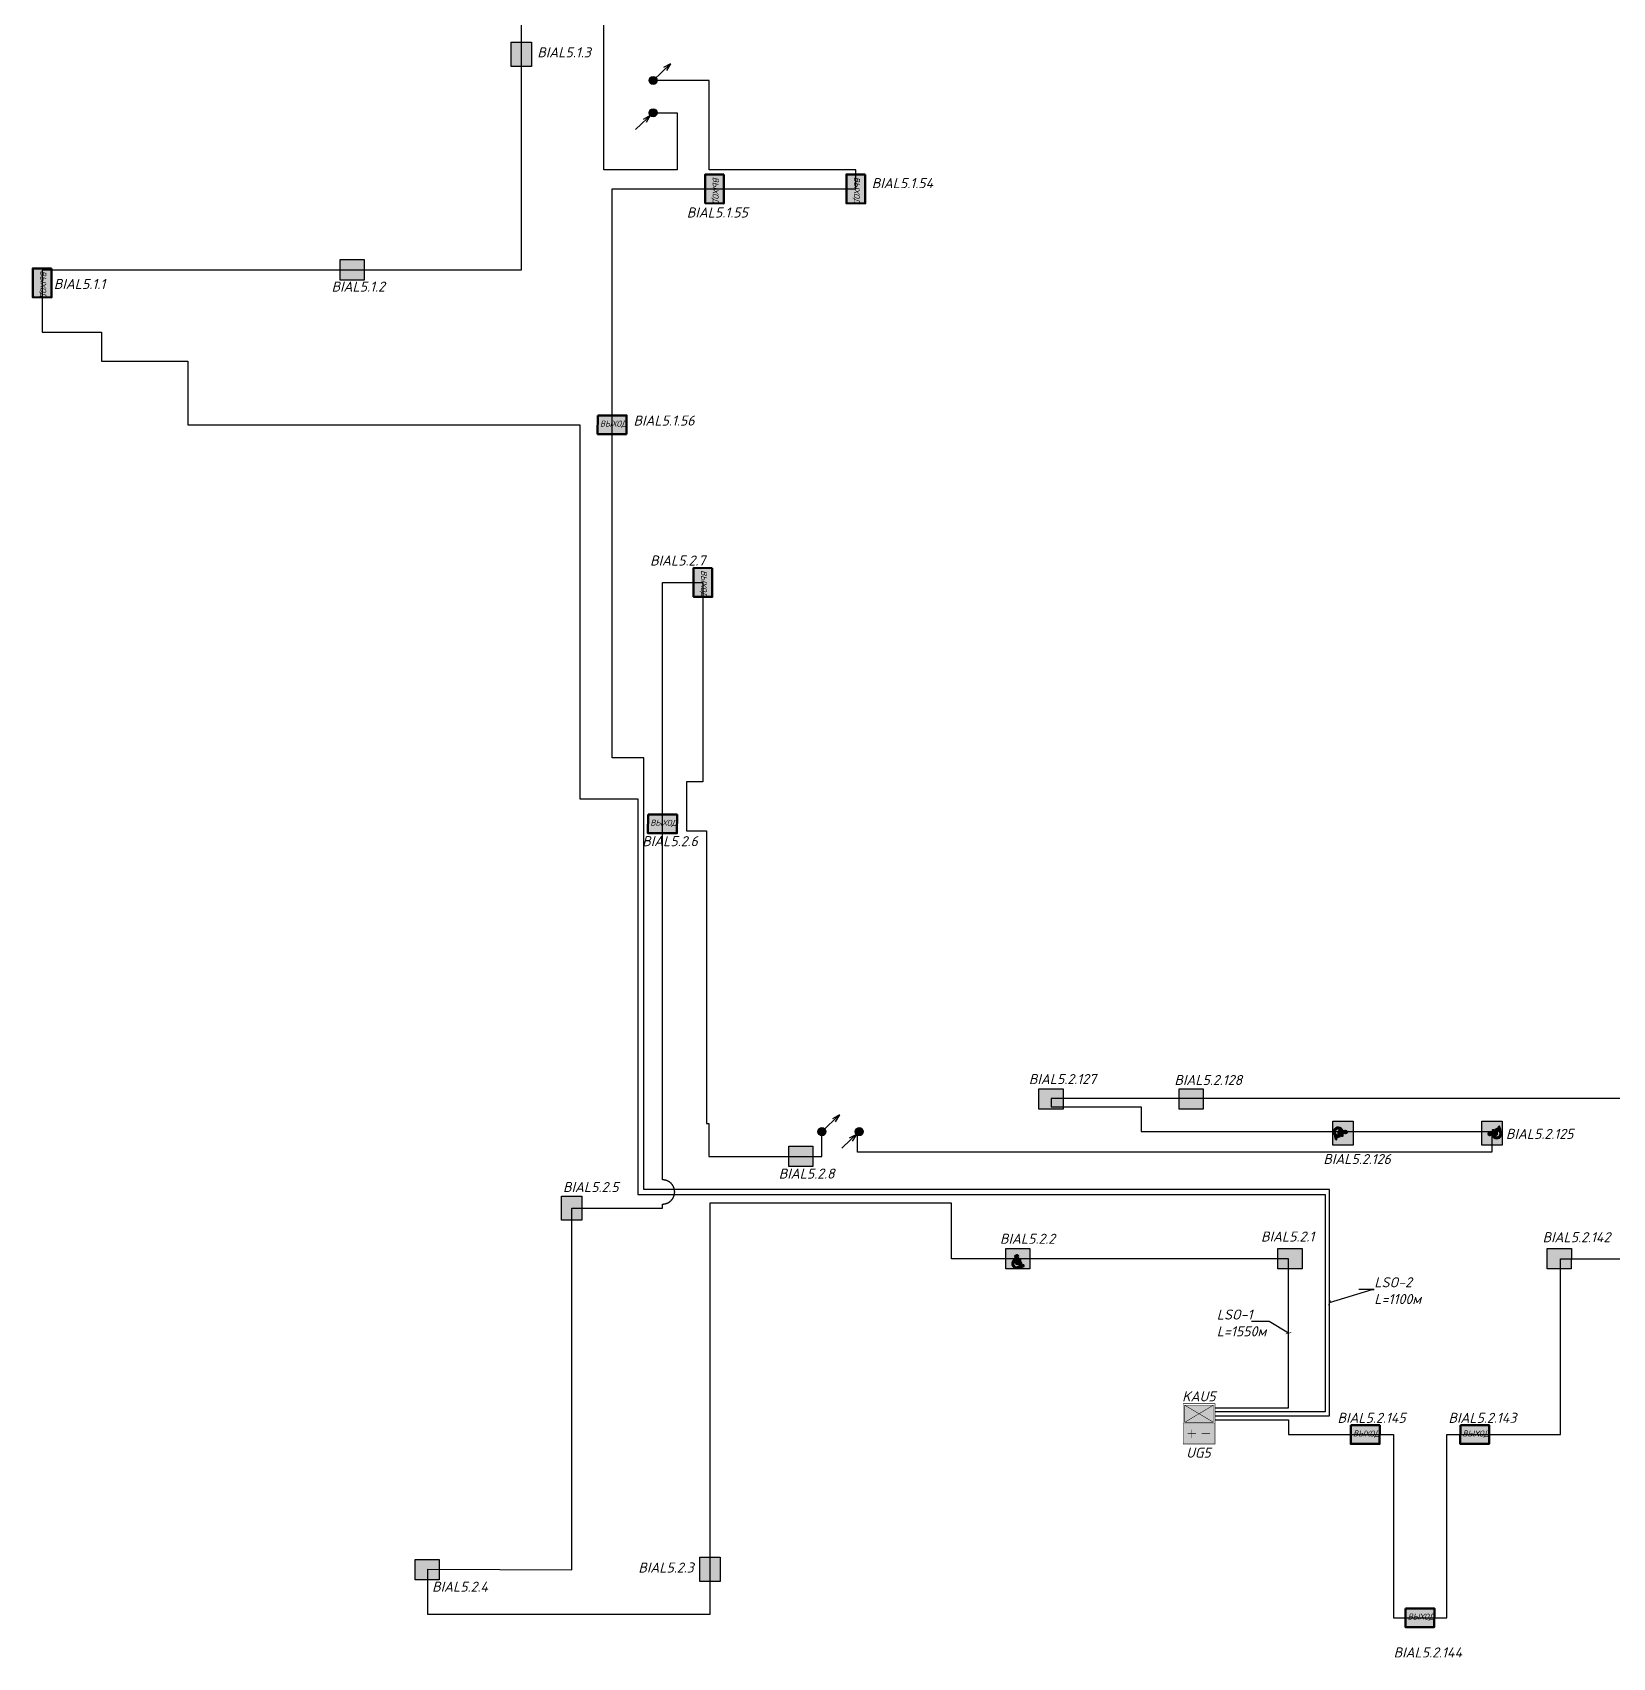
# Model space of a CAD drawing. Extents: x -36024 to 901374, y -269512 to -2349.
# Drawn here: x 339362 to 378612, y -268578 to -228204 of the extents above; entities that cross this region are included whole.
import ezdxf
from ezdxf import colors
from ezdxf.entities.mleader import LeaderData, LeaderLine
from ezdxf.math import Vec2, Vec3

# ---------------------------------------------------------------- set-up
doc = ezdxf.new("R2010")
doc.units = 0
doc.header["$LTSCALE"] = 100
doc.linetypes.add('ACAD_ISO02W100', pattern=[15, 12, -3])
for name, color, linetype, lineweight in [('00-Штамп', 7, 'Continuous', 0), ('1 BSN__тонкая  текст - 015', 250, 'Continuous', 15), ('1 тонкая  текст - 02', 5, 'Continuous', 20), ('BSN__тонкая  текст - 02', 5, 'Continuous', 20), ('cc_ПС', 6, 'пс  -V-V-V-V-V-V-V-', 30), ('АР_Штриховка_Стималит', 5, 'Continuous', 0), ('Радио', 5, 'Continuous', 30), ('СС_Трасса_ПС', 1, 'Continuous', 25)]:
    doc.layers.add(name, color=color, linetype=linetype, lineweight=lineweight)
doc.layers.add('_СОУЭ Оповещение_световое', color=1, linetype='Continuous')
doc.layers.add('ODG - Проводка', color=3, linetype='Continuous')
doc.styles.add('OlympDesign', font='isocpeui.ttf', dxfattribs={"height": 250})
doc.styles.get("Standard").update_dxf_attribs({"font": 'arial.ttf'})
doc.linetypes.add('пс  -V-V-V-V-V-V-V-', pattern='A,20,-0.2,["V",Standard,S=3,R=0,X=1,Y=-1.5],-5', length=25.2)

# ---------------------------------------------------------------- blocks, each defined once
blk = doc.blocks.new('*U215')
at = {"linetype": 'Continuous', "lineweight": 20, "true_color": 0xffffff}
h = blk.add_hatch(color=7, dxfattribs=at)
h.dxf.hatch_style = 1
h.paths.add_polyline_path([(200, -972), (200, 39), (-994, 39), (-994, -972)])
at = {"color": 1, "linetype": 'Continuous', "lineweight": 30}
blk.add_lwpolyline([(-992, 40), (202, 40), (202, -972), (-992, -972)], close=True, dxfattribs=at)
blk.add_lwpolyline([(124, -448, 0, 244, 0), (-364, -448, 0, 0, 0), (-890, -448, 0, 0, 0)], format="xyseb", dxfattribs=at)
at = {"style": 'OlympDesign'}
blk.add_attdef('НУМЕРАЦИЯ', (407, -33), '', height=500, dxfattribs=at)
at = {"color": 6, "lineweight": 20, "style": 'OlympDesign', "flags": 1}
for tag, p in [('ПОМЕЩЕНИЕ', (1645, -43)), ('ИД', (2550, -400))]:
    blk.add_attdef(tag, p, '', height=250, dxfattribs=at)
at = {"color": 2, "linetype": 'Continuous', "lineweight": 30, "style": 'OlympDesign', "width": 0.8, "flags": 1}
blk.add_attdef('ID', (2010, -411), '', height=250, dxfattribs=at)
blk = doc.blocks.new('*U211')
at = {"linetype": 'Continuous', "lineweight": 20, "true_color": 0xffffff}
h = blk.add_hatch(color=7, dxfattribs=at)
h.dxf.hatch_style = 1
h.paths.add_polyline_path([(-15, 709), (-15, -223), (1418, -210), (1418, 722)])
at = {"color": 1, "linetype": 'Continuous', "lineweight": 50}
blk.add_lwpolyline([(-15, 709), (1418, 722), (1418, -210), (-15, -223)], close=True, dxfattribs=at)
at = {"color": 1, "linetype": 'Continuous', "lineweight": 30, "insert": (100, 455), "char_height": 300, "attachment_point": 1, "style": 'OlympDesign'}
blk.add_mtext_dynamic_manual_height_columns('ВЫХОД', width=642.49, gutter_width=25, heights=[0], dxfattribs=at)
at = {"style": 'OlympDesign'}
blk.add_attdef('НУМЕРАЦИЯ', (-606, 821), '', height=500, rotation=90, dxfattribs=at)
at = {"color": 6, "lineweight": 20, "style": 'OlympDesign', "flags": 1}
for tag, p in [('ПОМЕЩЕНИЕ', (1645, -43)), ('ИД', (2550, -400))]:
    blk.add_attdef(tag, p, '', height=250, dxfattribs=at)
blk = doc.blocks.new('*U213')
at = {"linetype": 'Continuous', "lineweight": 20, "true_color": 0xffffff}
h = blk.add_hatch(color=7, dxfattribs=at)
h.dxf.hatch_style = 1
h.paths.add_polyline_path([(200, -972), (200, 39), (-994, 39), (-994, -972)])
at = {"color": 1, "linetype": 'Continuous', "lineweight": 30}
blk.add_lwpolyline([(-992, 40), (202, 40), (202, -972), (-992, -972)], close=True, dxfattribs=at)
blk.add_lwpolyline([(124, -448, 0, 244, 0), (-364, -448, 0, 0, 0), (-890, -448, 0, 0, 0)], format="xyseb", dxfattribs=at)
at = {"style": 'OlympDesign'}
blk.add_attdef('НУМЕРАЦИЯ', (-556, 3091), '', height=500, dxfattribs=at)
at = {"color": 6, "lineweight": 20, "style": 'OlympDesign', "flags": 1}
for tag, p in [('ПОМЕЩЕНИЕ', (1645, -43)), ('ИД', (2550, -400))]:
    blk.add_attdef(tag, p, '', height=250, dxfattribs=at)
at = {"color": 2, "linetype": 'Continuous', "lineweight": 30, "style": 'OlympDesign', "width": 0.8, "flags": 1}
blk.add_attdef('ID', (2010, -411), '', height=250, dxfattribs=at)
blk = doc.blocks.new('*U214')
at = {"linetype": 'Continuous', "lineweight": 20, "true_color": 0xffffff}
h = blk.add_hatch(color=7, dxfattribs=at)
h.dxf.hatch_style = 1
h.paths.add_polyline_path([(200, -972), (200, 39), (-994, 39), (-994, -972)])
at = {"color": 1, "linetype": 'Continuous', "lineweight": 30}
blk.add_lwpolyline([(-992, 40), (202, 40), (202, -972), (-992, -972)], close=True, dxfattribs=at)
blk.add_lwpolyline([(124, -448, 0, 244, 0), (-364, -448, 0, 0, 0), (-890, -448, 0, 0, 0)], format="xyseb", dxfattribs=at)
at = {"color": 6, "lineweight": 20, "style": 'OlympDesign', "flags": 1}
for tag, p in [('ПОМЕЩЕНИЕ', (1645, -43)), ('ИД', (2550, -400))]:
    blk.add_attdef(tag, p, '', height=250, dxfattribs=at)
at = {"color": 2, "linetype": 'Continuous', "lineweight": 30, "style": 'OlympDesign', "width": 0.8, "flags": 1}
blk.add_attdef('ID', (2010, -411), '', height=250, dxfattribs=at)
at = {"style": 'OlympDesign'}
blk.add_attdef('НУМЕРАЦИЯ', (-150, -1563), '', height=500, dxfattribs=at)
blk = doc.blocks.new('*U126')
at = {"linetype": 'Continuous', "lineweight": 20, "true_color": 0xffffff}
h = blk.add_hatch(color=7, dxfattribs=at)
h.dxf.hatch_style = 1
h.paths.add_polyline_path([(196, -973), (201, 39), (-994, 43), (-998, -968)])
at = {"color": 1, "linetype": 'Continuous', "lineweight": 30}
blk.add_lwpolyline([(-994, 43), (201, 39), (196, -973), (-998, -968)], close=True, dxfattribs=at)
blk.add_lwpolyline([(-889, -440, 0, 244, 0), (-401, -442, 0, 0, 0), (125, -444, 0, 0, 0)], format="xyseb", dxfattribs=at)
at = {"style": 'OlympDesign'}
blk.add_attdef('НУМЕРАЦИЯ', (-1228, 227), '', height=500, dxfattribs=at)
at = {"color": 6, "lineweight": 20, "style": 'OlympDesign', "flags": 1}
for tag, p in [('ПОМЕЩЕНИЕ', (1643, -44)), ('ИД', (2549, -401))]:
    blk.add_attdef(tag, p, '', height=250, dxfattribs=at)
at = {"color": 2, "linetype": 'Continuous', "lineweight": 30, "style": 'OlympDesign', "width": 0.8, "flags": 1}
blk.add_attdef('ID', (2008, -419), '', height=250, rotation=359.76857, dxfattribs=at)
blk = doc.blocks.new('*U132')
at = {"linetype": 'Continuous', "lineweight": 20, "true_color": 0xffffff}
h = blk.add_hatch(color=7, dxfattribs=at)
h.dxf.hatch_style = 1
h.paths.add_polyline_path([(196, -973), (201, 39), (-994, 43), (-998, -968)])
at = {"color": 1, "linetype": 'Continuous', "lineweight": 30}
blk.add_lwpolyline([(-994, 43), (201, 39), (196, -973), (-998, -968)], close=True, dxfattribs=at)
blk.add_lwpolyline([(-889, -440, 0, 244, 0), (-401, -442, 0, 0, 0), (125, -444, 0, 0, 0)], format="xyseb", dxfattribs=at)
at = {"style": 'OlympDesign'}
blk.add_attdef('НУМЕРАЦИЯ', (-1228, 356), '', height=500, dxfattribs=at)
at = {"color": 6, "lineweight": 20, "style": 'OlympDesign', "flags": 1}
for tag, p in [('ПОМЕЩЕНИЕ', (1643, -44)), ('ИД', (2549, -401))]:
    blk.add_attdef(tag, p, '', height=250, dxfattribs=at)
at = {"color": 2, "linetype": 'Continuous', "lineweight": 30, "style": 'OlympDesign', "width": 0.8, "flags": 1}
blk.add_attdef('ID', (2008, -419), '', height=250, rotation=359.76857, dxfattribs=at)
blk = doc.blocks.new('*U131')
at = {"linetype": 'Continuous', "lineweight": 20, "true_color": 0xffffff}
h = blk.add_hatch(color=7, dxfattribs=at)
h.dxf.hatch_style = 1
h.paths.add_polyline_path([(200, -972), (200, 39), (-994, 39), (-994, -972)])
at = {"color": 1, "linetype": 'Continuous', "lineweight": 30}
blk.add_lwpolyline([(-992, 40), (202, 40), (202, -972), (-992, -972)], close=True, dxfattribs=at)
blk.add_lwpolyline([(124, -448, 0, 244, 0), (-364, -448, 0, 0, 0), (-890, -448, 0, 0, 0)], format="xyseb", dxfattribs=at)
at = {"style": 'OlympDesign'}
blk.add_attdef('НУМЕРАЦИЯ', (-1834, 387), '', height=500, dxfattribs=at)
at = {"color": 6, "lineweight": 20, "style": 'OlympDesign', "flags": 1}
for tag, p in [('ПОМЕЩЕНИЕ', (1645, -43)), ('ИД', (2550, -400))]:
    blk.add_attdef(tag, p, '', height=250, dxfattribs=at)
at = {"color": 2, "linetype": 'Continuous', "lineweight": 30, "style": 'OlympDesign', "width": 0.8, "flags": 1}
blk.add_attdef('ID', (2010, -411), '', height=250, dxfattribs=at)
blk = doc.blocks.new('*U127')
at = {"linetype": 'Continuous', "lineweight": 20, "true_color": 0xffffff}
h = blk.add_hatch(color=7, dxfattribs=at)
h.dxf.hatch_style = 1
h.paths.add_polyline_path([(200, -972), (200, 39), (-994, 39), (-994, -972)])
at = {"color": 1, "linetype": 'Continuous', "lineweight": 30}
blk.add_lwpolyline([(-992, 40), (202, 40), (202, -972), (-992, -972)], close=True, dxfattribs=at)
blk.add_lwpolyline([(124, -448, 0, 244, 0), (-364, -448, 0, 0, 0), (-890, -448, 0, 0, 0)], format="xyseb", dxfattribs=at)
at = {"style": 'OlympDesign'}
blk.add_attdef('НУМЕРАЦИЯ', (-1495, 272), '', height=500, dxfattribs=at)
at = {"color": 6, "lineweight": 20, "style": 'OlympDesign', "flags": 1}
for tag, p in [('ПОМЕЩЕНИЕ', (1645, -43)), ('ИД', (2550, -400))]:
    blk.add_attdef(tag, p, '', height=250, dxfattribs=at)
at = {"color": 2, "linetype": 'Continuous', "lineweight": 30, "style": 'OlympDesign', "width": 0.8, "flags": 1}
blk.add_attdef('ID', (2010, -411), '', height=250, dxfattribs=at)
blk = doc.blocks.new('*U212')
at = {"linetype": 'Continuous', "lineweight": 20, "true_color": 0xffffff}
h = blk.add_hatch(color=7, dxfattribs=at)
h.dxf.hatch_style = 1
h.paths.add_polyline_path([(-15, 709), (-15, -223), (1418, -210), (1418, 722)])
at = {"color": 1, "linetype": 'Continuous', "lineweight": 50}
blk.add_lwpolyline([(-15, 709), (1418, 722), (1418, -210), (-15, -223)], close=True, dxfattribs=at)
at = {"color": 1, "linetype": 'Continuous', "lineweight": 30, "insert": (100, 455), "char_height": 300, "attachment_point": 1, "style": 'OlympDesign'}
blk.add_mtext_dynamic_manual_height_columns('ВЫХОД', width=642.49, gutter_width=25, heights=[0], dxfattribs=at)
at = {"style": 'OlympDesign'}
blk.add_attdef('НУМЕРАЦИЯ', (-681, 821), '', height=500, rotation=90, dxfattribs=at)
at = {"color": 6, "lineweight": 20, "style": 'OlympDesign', "flags": 1}
for tag, p in [('ПОМЕЩЕНИЕ', (1645, -43)), ('ИД', (2550, -400))]:
    blk.add_attdef(tag, p, '', height=250, dxfattribs=at)
blk = doc.blocks.new('*U143')
at = {"linetype": 'Continuous', "lineweight": 20, "true_color": 0xffffff}
h = blk.add_hatch(color=7, dxfattribs=at)
h.dxf.hatch_style = 1
h.paths.add_polyline_path([(200, -972), (200, 39), (-994, 39), (-994, -972)])
at = {"color": 1, "linetype": 'Continuous', "lineweight": 30}
blk.add_lwpolyline([(-992, 40), (202, 40), (202, -972), (-992, -972)], close=True, dxfattribs=at)
blk.add_lwpolyline([(124, -448, 0, 244, 0), (-364, -448, 0, 0, 0), (-890, -448, 0, 0, 0)], format="xyseb", dxfattribs=at)
at = {"color": 6, "lineweight": 20, "style": 'OlympDesign', "flags": 1}
for tag, p in [('ПОМЕЩЕНИЕ', (1645, -43)), ('ИД', (2550, -400))]:
    blk.add_attdef(tag, p, '', height=250, dxfattribs=at)
at = {"color": 2, "linetype": 'Continuous', "lineweight": 30, "style": 'OlympDesign', "width": 0.8, "flags": 1}
blk.add_attdef('ID', (2010, -411), '', height=250, dxfattribs=at)
at = {"style": 'OlympDesign'}
blk.add_attdef('НУМЕРАЦИЯ', (-1496, -1571), '', height=500, dxfattribs=at)
blk = doc.blocks.new('*U159')
at = {"linetype": 'Continuous', "lineweight": 20, "true_color": 0xffffff}
h = blk.add_hatch(color=7, dxfattribs=at)
h.dxf.hatch_style = 1
h.paths.add_polyline_path([(-15, 709), (-15, -223), (1418, -210), (1418, 722)])
at = {"color": 1, "linetype": 'Continuous', "lineweight": 50}
blk.add_lwpolyline([(-15, 709), (1418, 722), (1418, -210), (-15, -223)], close=True, dxfattribs=at)
at = {"color": 1, "linetype": 'Continuous', "lineweight": 30, "insert": (100, 455), "char_height": 300, "attachment_point": 1, "style": 'OlympDesign'}
blk.add_mtext_dynamic_manual_height_columns('ВЫХОД', width=642.49, gutter_width=25, heights=[0], dxfattribs=at)
at = {"style": 'OlympDesign'}
blk.add_attdef('НУМЕРАЦИЯ', (-295, -867), '', height=500, rotation=90, dxfattribs=at)
at = {"color": 6, "lineweight": 20, "style": 'OlympDesign', "flags": 1}
for tag, p in [('ПОМЕЩЕНИЕ', (1645, -43)), ('ИД', (2550, -400))]:
    blk.add_attdef(tag, p, '', height=250, dxfattribs=at)
blk = doc.blocks.new('*U133')
at = {"linetype": 'Continuous', "lineweight": 20, "true_color": 0xffffff}
h = blk.add_hatch(color=7, dxfattribs=at)
h.dxf.hatch_style = 1
h.paths.add_polyline_path([(-15, 709), (-15, -223), (1418, -210), (1418, 722)])
at = {"color": 1, "linetype": 'Continuous', "lineweight": 50}
blk.add_lwpolyline([(-15, 709), (1418, 722), (1418, -210), (-15, -223)], close=True, dxfattribs=at)
at = {"color": 1, "linetype": 'Continuous', "lineweight": 30, "insert": (100, 455), "char_height": 300, "attachment_point": 1, "style": 'OlympDesign'}
blk.add_mtext_dynamic_manual_height_columns('ВЫХОД', width=642.49, gutter_width=25, heights=[0], dxfattribs=at)
at = {"style": 'OlympDesign'}
blk.add_attdef('НУМЕРАЦИЯ', (1763, 218), '', height=500, rotation=90, dxfattribs=at)
at = {"color": 6, "lineweight": 20, "style": 'OlympDesign', "flags": 1}
for tag, p in [('ПОМЕЩЕНИЕ', (1645, -43)), ('ИД', (2550, -400))]:
    blk.add_attdef(tag, p, '', height=250, dxfattribs=at)
blk = doc.blocks.new('*U216')
at = {"linetype": 'Continuous', "lineweight": 20, "true_color": 0xffffff}
h = blk.add_hatch(color=7, dxfattribs=at)
h.dxf.hatch_style = 1
h.paths.add_polyline_path([(-15, 709), (-15, -223), (1418, -210), (1418, 722)])
at = {"color": 1, "linetype": 'Continuous', "lineweight": 50}
blk.add_lwpolyline([(-15, 709), (1418, 722), (1418, -210), (-15, -223)], close=True, dxfattribs=at)
at = {"color": 1, "linetype": 'Continuous', "lineweight": 30, "insert": (100, 455), "char_height": 300, "attachment_point": 1, "style": 'OlympDesign'}
blk.add_mtext_dynamic_manual_height_columns('ВЫХОД', width=642.49, gutter_width=25, heights=[0], dxfattribs=at)
at = {"style": 'OlympDesign'}
blk.add_attdef('НУМЕРАЦИЯ', (-110, -2383), '', height=500, rotation=90, dxfattribs=at)
at = {"color": 6, "lineweight": 20, "style": 'OlympDesign', "flags": 1}
for tag, p in [('ПОМЕЩЕНИЕ', (1645, -43)), ('ИД', (2550, -400))]:
    blk.add_attdef(tag, p, '', height=250, dxfattribs=at)
blk = doc.blocks.new('*U157')
at = {"linetype": 'Continuous', "lineweight": 20, "true_color": 0xffffff}
h = blk.add_hatch(color=7, dxfattribs=at)
h.dxf.hatch_style = 1
h.paths.add_polyline_path([(-15, 709), (-15, -223), (1418, -210), (1418, 722)])
at = {"color": 1, "linetype": 'Continuous', "lineweight": 50}
blk.add_lwpolyline([(-15, 709), (1418, 722), (1418, -210), (-15, -223)], close=True, dxfattribs=at)
at = {"color": 1, "linetype": 'Continuous', "lineweight": 30, "insert": (100, 455), "char_height": 300, "attachment_point": 1, "style": 'OlympDesign'}
blk.add_mtext_dynamic_manual_height_columns('ВЫХОД', width=642.49, gutter_width=25, heights=[0], dxfattribs=at)
at = {"style": 'OlympDesign'}
blk.add_attdef('НУМЕРАЦИЯ', (2133, -1117), '', height=500, rotation=90, dxfattribs=at)
at = {"color": 6, "lineweight": 20, "style": 'OlympDesign', "flags": 1}
for tag, p in [('ПОМЕЩЕНИЕ', (1645, -43)), ('ИД', (2550, -400))]:
    blk.add_attdef(tag, p, '', height=250, dxfattribs=at)
blk = doc.blocks.new('*U158')
at = {"linetype": 'Continuous', "lineweight": 20, "true_color": 0xffffff}
h = blk.add_hatch(color=7, dxfattribs=at)
h.dxf.hatch_style = 1
h.paths.add_polyline_path([(-15, 709), (-15, -223), (1418, -210), (1418, 722)])
at = {"color": 1, "linetype": 'Continuous', "lineweight": 50}
blk.add_lwpolyline([(-15, 709), (1418, 722), (1418, -210), (-15, -223)], close=True, dxfattribs=at)
at = {"color": 1, "linetype": 'Continuous', "lineweight": 30, "insert": (100, 455), "char_height": 300, "attachment_point": 1, "style": 'OlympDesign'}
blk.add_mtext_dynamic_manual_height_columns('ВЫХОД', width=642.49, gutter_width=25, heights=[0], dxfattribs=at)
at = {"style": 'OlympDesign'}
blk.add_attdef('НУМЕРАЦИЯ', (997, 832), '', height=500, rotation=90, dxfattribs=at)
at = {"color": 6, "lineweight": 20, "style": 'OlympDesign', "flags": 1}
for tag, p in [('ПОМЕЩЕНИЕ', (1645, -43)), ('ИД', (2550, -400))]:
    blk.add_attdef(tag, p, '', height=250, dxfattribs=at)
blk = doc.blocks.new('*U167')
at = {"linetype": 'Continuous', "lineweight": 20, "true_color": 0xffffff}
h = blk.add_hatch(color=7, dxfattribs=at)
h.dxf.hatch_style = 1
h.paths.add_polyline_path([(-15, 709), (-15, -223), (1418, -210), (1418, 722)])
at = {"color": 1, "linetype": 'Continuous', "lineweight": 50}
blk.add_lwpolyline([(-15, 709), (1418, 722), (1418, -210), (-15, -223)], close=True, dxfattribs=at)
at = {"color": 1, "linetype": 'Continuous', "lineweight": 30, "insert": (100, 455), "char_height": 300, "attachment_point": 1, "style": 'OlympDesign'}
blk.add_mtext_dynamic_manual_height_columns('ВЫХОД', width=642.49, gutter_width=25, heights=[0], dxfattribs=at)
at = {"style": 'OlympDesign'}
blk.add_attdef('НУМЕРАЦИЯ', (655, 1041), '', height=500, rotation=90, dxfattribs=at)
at = {"color": 6, "lineweight": 20, "style": 'OlympDesign', "flags": 1}
for tag, p in [('ПОМЕЩЕНИЕ', (1645, -43)), ('ИД', (2550, -400))]:
    blk.add_attdef(tag, p, '', height=250, dxfattribs=at)
blk = doc.blocks.new('*U136')
at = {"linetype": 'Continuous', "lineweight": 20, "true_color": 0xffffff}
h = blk.add_hatch(color=7, dxfattribs=at)
h.dxf.hatch_style = 1
h.paths.add_polyline_path([(200, -972), (200, 39), (-994, 39), (-994, -972)])
at = {"color": 1, "linetype": 'Continuous', "lineweight": 30}
blk.add_lwpolyline([(-992, 40), (202, 40), (202, -972), (-992, -972)], close=True, dxfattribs=at)
blk.add_lwpolyline([(124, -448, 0, 244, 0), (-364, -448, 0, 0, 0), (-890, -448, 0, 0, 0)], format="xyseb", dxfattribs=at)
at = {"style": 'OlympDesign'}
blk.add_attdef('НУМЕРАЦИЯ', (624, 616), '', height=500, dxfattribs=at)
at = {"color": 6, "lineweight": 20, "style": 'OlympDesign', "flags": 1}
for tag, p in [('ПОМЕЩЕНИЕ', (1645, -43)), ('ИД', (2550, -400))]:
    blk.add_attdef(tag, p, '', height=250, dxfattribs=at)
at = {"color": 2, "linetype": 'Continuous', "lineweight": 30, "style": 'OlympDesign', "width": 0.8, "flags": 1}
blk.add_attdef('ID', (2010, -411), '', height=250, dxfattribs=at)
blk = doc.blocks.new('*U168')
at = {"linetype": 'Continuous', "lineweight": 20, "true_color": 0xffffff}
h = blk.add_hatch(color=7, dxfattribs=at)
h.dxf.hatch_style = 1
h.paths.add_polyline_path([(200, -972), (200, 39), (-994, 39), (-994, -972)])
at = {"color": 1, "linetype": 'Continuous', "lineweight": 30}
blk.add_lwpolyline([(-992, 40), (202, 40), (202, -972), (-992, -972)], close=True, dxfattribs=at)
blk.add_lwpolyline([(124, -448, 0, 244, 0), (-364, -448, 0, 0, 0), (-890, -448, 0, 0, 0)], format="xyseb", dxfattribs=at)
at = {"style": 'OlympDesign'}
blk.add_attdef('НУМЕРАЦИЯ', (-242, 334), '', height=500, dxfattribs=at)
at = {"color": 6, "lineweight": 20, "style": 'OlympDesign', "flags": 1}
for tag, p in [('ПОМЕЩЕНИЕ', (1645, -43)), ('ИД', (2550, -400))]:
    blk.add_attdef(tag, p, '', height=250, dxfattribs=at)
at = {"color": 2, "linetype": 'Continuous', "lineweight": 30, "style": 'OlympDesign', "width": 0.8, "flags": 1}
blk.add_attdef('ID', (2010, -411), '', height=250, dxfattribs=at)
blk = doc.blocks.new('MDL')
at = {"layer": 'АР_Штриховка_Стималит', "true_color": 0xe3e3e3}
h = blk.add_hatch(color=254, dxfattribs=at)
h.dxf.hatch_style = 1
h.paths.add_polyline_path([(137700.78, 401152.64), (137700.78, 401148.37), (137704.36, 401150.51)])
h.paths.add_polyline_path([(137707.94, 401152.64), (137700.78, 401152.64), (137704.36, 401150.51)])
h.paths.add_polyline_path([(137707.94, 401152.64), (137704.36, 401150.51), (137707.94, 401148.37)])
h.paths.add_polyline_path([(137704.36, 401150.51), (137700.78, 401148.37), (137707.94, 401148.37)])
at = {"layer": '_СОУЭ Оповещение_световое', "color": 1, "ltscale": 100, "const_width": 0.125, "elevation": 0}
for points in [[(137708.34, 401153.02), (137700.4, 401153.02), (137700.4, 401148), (137708.34, 401148)], [(137707.94, 401152.64), (137700.78, 401152.64), (137700.78, 401148.37), (137707.94, 401148.37)]]:
    blk.add_lwpolyline(points, close=True, dxfattribs=at)
for points in [[(137707.94, 401152.64), (137700.78, 401148.37)], [(137700.78, 401152.64), (137707.94, 401148.37)]]:
    blk.add_lwpolyline(points, dxfattribs=at)
blk = doc.blocks.new('БП1')
at = {"ltscale": 0.01, "true_color": 0xe3e3e3}
h = blk.add_hatch(color=254, dxfattribs=at)
h.dxf.hatch_style = 1
h.paths.add_polyline_path([(-11668.5, -30194.51), (-11668.5, -30189.49), (-11676.44, -30189.49), (-11676.44, -30194.51)])
at = {"layer": '1 тонкая  текст - 02', "color": 1, "ltscale": 100, "const_width": 0.125, "elevation": 0}
blk.add_lwpolyline([(-11676.44, -30189.49), (-11668.5, -30189.49), (-11668.5, -30194.51), (-11676.44, -30194.51)], close=True, dxfattribs=at)
for points in [[(-11674.28, -30192.99), (-11674.28, -30190.92)], [(-11675.32, -30191.96), (-11673.25, -30191.96)], [(-11671.8, -30191.96), (-11669.73, -30191.96)]]:
    blk.add_lwpolyline(points, dxfattribs=at)
blk = doc.blocks.new('*U90')
at = {"layer": 'ODG - Проводка'}
h = blk.add_hatch(color=0, dxfattribs=at)
edge = h.paths.add_edge_path()
edge.add_arc((0, 0), 50, 0, 360)
at = {"layer": 'ODG - Проводка', "color": 0}
for points in [[(0, 0), (212, 212)], [(35, 35), (85, 122)], [(35, 35), (122, 85)]]:
    blk.add_lwpolyline(points, dxfattribs=at)
blk.add_circle((0, 0), 50, dxfattribs=at)
blk = doc.blocks.new('инв')
h = blk.add_hatch(color=1)
h.dxf.hatch_style = 1
h.paths.add_polyline_path([(6133, 8818), (6133, 10260, 1.38053476), (11042, 2881), (10525, 4610, -1.59985255)])
at = {"lineweight": 40}
h = blk.add_hatch(color=1, dxfattribs=at)
h.dxf.hatch_style = 1
h.paths.add_polyline_path([(8832, 12687, 1), (5734, 12687, 1)])
h = blk.add_hatch(color=1)
h.dxf.hatch_style = 1
h.paths.add_polyline_path([(8536, 8037), (8536, 8504, -0.41421356), (8836, 8804), (10680, 8804, 0.41421356), (10980, 9104), (10980, 9900, 0.41421356), (10680, 10200), (8351, 10200), (8351, 10375, 0.21042314), (8254, 10597), (7621, 11176, -0.1193763), (6892, 11189), (6892, 11000), (6274, 10616, 0.25922162), (6133, 10361), (6133, 6421, 0.1634911), (6193, 6240), (6618, 5680, 0.23482037), (6857, 5561), (10018, 5561, -0.33145079), (10305, 5347), (11163, 2477, 0.40794987), (11531, 2273), (14305, 3039, 0.41541262), (14514, 3409), (14383, 3880, 0.38967613), (14037, 4093), (13151, 3924, -0.35541095), (12818, 4104), (11386, 7552, 0.30310466), (11109, 7737), (8836, 7737, -0.41421356)])
at = {"color": 1, "lineweight": 40}
blk.add_lwpolyline([(6892, 11195), (6892, 11000), (6274, 10616, 0.25922162), (6133, 10361), (6133, 6421, 0.1634911), (6193, 6240), (6618, 5680, 0.23482037), (6857, 5561), (10018, 5561, -0.33145079), (10305, 5347), (11163, 2477, 0.40794987), (11531, 2273), (14305, 3039, 0.41541262), (14514, 3409), (14383, 3880, 0.38967613), (14037, 4093), (13151, 3924, -0.35541095), (12818, 4104), (11386, 7552, 0.30310466), (11109, 7737), (8836, 7737, -0.41421356), (8536, 8037), (8536, 8504, -0.41421356), (8836, 8804), (10680, 8804, 0.41421356), (10980, 9104), (10980, 9900, 0.41421356), (10680, 10200), (8351, 10200), (8351, 10375, 0.21042314), (8254, 10597), (7617, 11179)], format="xyb", dxfattribs=at)
blk.add_circle((7283, 12687), 1549, dxfattribs=at)
for centre, radius, start, end in [((7377, 5765), 4664, 105.474526, 321.802703), ((7303, 5643), 3384, 110.244702, 342.213676)]:
    blk.add_arc(centre, radius, start, end, dxfattribs=at)
blk = doc.blocks.new('*U148')
at = {"linetype": 'Continuous', "lineweight": 20, "true_color": 0xffffff}
h = blk.add_hatch(color=7, dxfattribs=at)
h.dxf.hatch_style = 1
h.paths.add_polyline_path([(200, -972), (200, 39), (-994, 39), (-994, -972)])
at = {"color": 1, "linetype": 'Continuous', "lineweight": 30}
blk.add_lwpolyline([(-992, 40), (202, 40), (202, -972), (-992, -972)], close=True, dxfattribs=at)
blk.add_lwpolyline([(93, -130, 0, 244, 0), (-395, -130, 0, 0, 0), (-921, -130, 0, 0, 0)], format="xyseb", dxfattribs=at)
at = {"xscale": 0.05, "yscale": 0.05, "zscale": 0.05}
blk.add_blockref('инв', (-815, -991), dxfattribs=at)
at = {"style": 'OlympDesign'}
blk.add_attdef('НУМЕРАЦИЯ', (-1280, 277), '', height=500, dxfattribs=at)
at = {"color": 6, "lineweight": 20, "style": 'OlympDesign', "flags": 1}
for tag, p in [('ПОМЕЩЕНИЕ', (1645, -43)), ('ИД', (2550, -400))]:
    blk.add_attdef(tag, p, '', height=250, dxfattribs=at)
at = {"color": 2, "linetype": 'Continuous', "lineweight": 30, "style": 'OlympDesign', "width": 0.8, "flags": 1}
blk.add_attdef('ID', (2010, -411), '', height=250, dxfattribs=at)
blk = doc.blocks.new('*U149')
at = {"linetype": 'Continuous', "lineweight": 20, "true_color": 0xffffff}
h = blk.add_hatch(color=7, dxfattribs=at)
h.dxf.hatch_style = 1
h.paths.add_polyline_path([(200, -972), (200, 39), (-994, 39), (-994, -972)])
at = {"color": 1, "linetype": 'Continuous', "lineweight": 30}
blk.add_lwpolyline([(-992, 40), (202, 40), (202, -972), (-992, -972)], close=True, dxfattribs=at)
blk.add_lwpolyline([(93, -130, 0, 244, 0), (-395, -130, 0, 0, 0), (-921, -130, 0, 0, 0)], format="xyseb", dxfattribs=at)
at = {"xscale": 0.05, "yscale": 0.05, "zscale": 0.05}
blk.add_blockref('инв', (-815, -991), dxfattribs=at)
at = {"color": 6, "lineweight": 20, "style": 'OlympDesign', "flags": 1}
for tag, p in [('ПОМЕЩЕНИЕ', (1645, -43)), ('ИД', (2550, -400))]:
    blk.add_attdef(tag, p, '', height=250, dxfattribs=at)
at = {"color": 2, "linetype": 'Continuous', "lineweight": 30, "style": 'OlympDesign', "width": 0.8, "flags": 1}
blk.add_attdef('ID', (2010, -411), '', height=250, dxfattribs=at)
at = {"style": 'OlympDesign'}
blk.add_attdef('НУМЕРАЦИЯ', (1140, -1447), '', height=500, dxfattribs=at)
blk = doc.blocks.new('*U151')
at = {"linetype": 'Continuous', "lineweight": 20, "true_color": 0xffffff}
h = blk.add_hatch(color=7, dxfattribs=at)
h.dxf.hatch_style = 1
h.paths.add_polyline_path([(200, -972), (200, 39), (-994, 39), (-994, -972)])
at = {"color": 1, "linetype": 'Continuous', "lineweight": 30}
blk.add_lwpolyline([(-994, 39), (200, 39), (200, -972), (-994, -972)], close=True, dxfattribs=at)
blk.add_lwpolyline([(-901, -135, 0, 244, 0), (-413, -135, 0, 0, 0), (113, -135, 0, 0, 0)], format="xyseb", dxfattribs=at)
at = {"xscale": 0.05, "yscale": 0.05, "zscale": 0.05}
blk.add_blockref('инв', (-794, -1003), dxfattribs=at)
at = {"color": 6, "lineweight": 20, "style": 'OlympDesign', "flags": 1}
for tag, p in [('ПОМЕЩЕНИЕ', (1645, -43)), ('ИД', (2550, -400))]:
    blk.add_attdef(tag, p, '', height=250, dxfattribs=at)
at = {"style": 'OlympDesign'}
blk.add_attdef('НУМЕРАЦИЯ', (-679, -1163), '', height=500, dxfattribs=at)
at = {"color": 2, "linetype": 'Continuous', "lineweight": 30, "style": 'OlympDesign', "width": 0.8, "flags": 1}
blk.add_attdef('ID', (2010, -411), '', height=250, dxfattribs=at)
blk = doc.blocks.new('*U88')
at = {"layer": 'ODG - Проводка'}
h = blk.add_hatch(color=0, dxfattribs=at)
edge = h.paths.add_edge_path()
edge.add_arc((0, 0), 50, 0, 360)
at = {"layer": 'ODG - Проводка', "color": 0}
for points in [[(-212, -212), (0, 0)], [(-212, -212), (-162, -126)], [(-212, -212), (-126, -162)]]:
    blk.add_lwpolyline(points, dxfattribs=at)
blk.add_circle((0, 0), 50, dxfattribs=at)
blk = doc.blocks.new('_ArchTick')
at = {"color": 0, "linetype": 'ByBlock', "const_width": 0.15}
blk.add_lwpolyline([(-0.5, -0.5), (0.5, 0.5)], dxfattribs=at)
blk = doc.blocks.new('*U226')
at = {"linetype": 'Continuous', "lineweight": 20, "true_color": 0xffffff}
h = blk.add_hatch(color=7, dxfattribs=at)
h.dxf.hatch_style = 1
h.paths.add_polyline_path([(-15, 709), (-15, -223), (1418, -210), (1418, 722)])
at = {"color": 1, "linetype": 'Continuous', "lineweight": 50}
blk.add_lwpolyline([(-15, 709), (1418, 722), (1418, -210), (-15, -223)], close=True, dxfattribs=at)
at = {"color": 1, "linetype": 'Continuous', "lineweight": 30, "insert": (100, 455), "char_height": 300, "attachment_point": 1, "style": 'OlympDesign'}
blk.add_mtext_dynamic_manual_height_columns('ВЫХОД', width=642.49, gutter_width=25, heights=[0], dxfattribs=at)
at = {"style": 'OlympDesign'}
blk.add_attdef('НУМЕРАЦИЯ', (-582, -1737), '', height=500, rotation=90, dxfattribs=at)
at = {"color": 6, "lineweight": 20, "style": 'OlympDesign', "flags": 1}
for tag, p in [('ПОМЕЩЕНИЕ', (1645, -43)), ('ИД', (2550, -400))]:
    blk.add_attdef(tag, p, '', height=250, dxfattribs=at)

msp = doc.modelspace()

# ---------------------------------------------------------------- linework, layer by layer
at = {"layer": 'cc_ПС', "color": 1, "linetype": 'ACAD_ISO02W100', "lineweight": 30, "ltscale": 30}
for points in [[(354779.3, -230199.2), (355375.4, -230199.2), (355375.4, -231618), (353554.7, -231618), (353554.7, -214189.4)], [(351502.3, -224853.4), (351502.3, -234109.8), (339602.4, -234109.8), (339602.4, -235646.4), (341079.8, -235646.4), (341079.8, -236369.4), (343221.8, -236369.4), (343221.8, -237949.7), (352961.9, -237949.7), (352961.9, -247241.5), (354400.8, -247241.5), (354400.8, -257071.6), (371473.3, -257071.6), (371473.3, -262471.4), (368739.5, -262471.4)], [(368739.5, -262571.4), (371586.1, -262571.4), (371586.1, -256950.4), (354552, -256950.4), (354552, -246227.9), (353763.7, -246227.9), (353763.7, -232088.6), (359816.2, -232088.6), (359816.2, -231618), (356168, -231618), (356168, -229394.3), (354779.3, -229394.3)], [(383362.4, -254689.3), (364663.7, -254689.3), (364663.7, -254898.3), (366907.7, -254898.3), (366907.7, -255507), (375616.3, -255507), (375616.3, -256024.7), (359854.6, -256024.7), (359854.6, -255512.4)], [(368739.5, -262671.4), (370562.2, -262671.4), (370562.2, -263039.7), (373173.8, -263039.7), (373173.8, -267589.7), (374499.3, -267589.7), (374499.3, -263039.7), (377317, -263039.7), (377317, -258670), (379512.1, -258670)]]:
    msp.add_lwpolyline(points, dxfattribs=at)
msp.add_lwpolyline([(368739.5, -262371.4), (370562.2, -262371.4), (370562.2, -258670), (362189.4, -258670), (362189.4, -257289.7), (356191.6, -257289.7), (356191.6, -267508.2), (349182.4, -267508.2), (349182.4, -266386.7), (352757.3, -266395.8), (352757.3, -257415.3), (355015, -257415.3), (355015, -257311, 1), (355015, -256711), (355015, -241867.9), (356016.1, -241867.9), (356016.1, -246823.5), (355607.7, -246823.5), (355607.7, -248038.6), (356107.8, -248038.6), (356107.8, -255306.1), (356160.9, -255306.1), (356160.9, -256128.2), (358973.5, -256128.2), (358973.5, -255512.4)], format="xyb", dxfattribs=at)

# ---------------------------------------------------------------- block references
at = {"layer": '1 BSN__тонкая  текст - 015', "color": 54, "xscale": 100, "yscale": 100, "zscale": 100}
msp.add_blockref('БП1', (1535589.8, 2756177.6, -0.3), dxfattribs=at)
at = {"layer": '_СОУЭ Оповещение_световое', "color": 4}
ref = msp.add_blockref('*U168', (351735.2, -228943.5), dxfattribs=dict(at, xscale=0.5, yscale=0.5, zscale=0.5, rotation=270))
ref.add_attrib('НУМЕРАЦИЯ', 'BIAL5.1.3', (351902.3, -228822.3), dxfattribs={"layer": '00-Штамп', "color": 7, "height": 250, "style": 'OlympDesign'})
ref = msp.add_blockref('*U157', (356184.7, -231738.8), dxfattribs=dict(at, xscale=0.4999999999999992, yscale=0.4999999999999992, zscale=0.4999999999999992, rotation=269.4723474880294))
ref.add_attrib('НУМЕРАЦИЯ', 'BIAL5.1.55', (355616.3, -232800.2), dxfattribs={"layer": '00-Штамп', "color": 7, "height": 250, "style": 'OlympDesign'})
ref = msp.add_blockref('*U167', (359694.7, -231738.8), dxfattribs=dict(at, xscale=0.4999999999999991, yscale=0.4999999999999991, zscale=0.4999999999999991, rotation=269.4723474880294))
ref.add_attrib('НУМЕРАЦИЯ', 'BIAL5.1.54', (360212.1, -232071.1), dxfattribs={"layer": '00-Штамп', "color": 7, "height": 250, "style": 'OlympDesign'})
ref = msp.add_blockref('*U158', (339480.9, -234073.1), dxfattribs=dict(at, xscale=0.4999999999999991, yscale=0.4999999999999991, zscale=0.4999999999999991, rotation=269.4723474880294))
ref.add_attrib('НУМЕРАЦИЯ', 'BIAL5.1.1', (339892.5, -234575.5), dxfattribs={"layer": '00-Штамп', "color": 7, "height": 250, "style": 'OlympDesign'})
ref = msp.add_blockref('*U136', (347103.5, -234333.7), dxfattribs=dict(at, xscale=0.5, yscale=0.5, zscale=0.5, rotation=180))
ref.add_attrib('НУМЕРАЦИЯ', 'BIAL5.1.2', (346791.7, -234641.7), dxfattribs={"layer": '00-Штамп', "color": 7, "height": 250, "style": 'OlympDesign'})
ref = msp.add_blockref('*U133', (353409.6, -238071.2), dxfattribs=dict(at, xscale=0.4999999999999988, yscale=0.4999999999999988, zscale=0.4999999999999988, rotation=359.4723474880294))
ref.add_attrib('НУМЕРАЦИЯ', 'BIAL5.1.56', (354291.9, -237970.4), dxfattribs={"layer": '00-Штамп', "color": 7, "height": 250, "style": 'OlympDesign'})
ref = msp.add_blockref('*U216', (355894.6, -241513.8), dxfattribs=dict(at, xscale=0.4999999999999993, yscale=0.4999999999999993, zscale=0.4999999999999993, rotation=269.4723474880294))
ref.add_attrib('НУМЕРАЦИЯ', 'BIAL5.2.7', (354703.8, -241447.6), dxfattribs={"layer": '00-Штамп', "color": 7, "height": 250, "style": 'OlympDesign'})
ref = msp.add_blockref('*U159', (354660.9, -247987.6), dxfattribs=dict(at, xscale=0.4999999999999989, yscale=0.4999999999999989, zscale=0.4999999999999989, rotation=359.4723474880294))
ref.add_attrib('НУМЕРАЦИЯ', 'BIAL5.2.6', (354509.5, -248419.9), dxfattribs={"layer": '00-Штамп', "color": 7, "height": 250, "style": 'OlympDesign'})
ref = msp.add_blockref('*U127', (364861.1, -254467.1), dxfattribs=dict(at, xscale=0.5, yscale=0.5, zscale=0.5))
ref.add_attrib('НУМЕРАЦИЯ', 'BIAL5.2.127', (364113.6, -254331.2), dxfattribs={"layer": '00-Штамп', "color": 7, "height": 250, "style": 'OlympDesign'})
ref = msp.add_blockref('*U126', (368343, -254467.6), dxfattribs=dict(at, xscale=0.5, yscale=0.5, zscale=0.5))
ref.add_attrib('НУМЕРАЦИЯ', 'BIAL5.2.128', (367728.8, -254354.2), dxfattribs={"layer": '00-Штамп', "color": 7, "height": 250, "style": 'OlympDesign'})
ref = msp.add_blockref('*U149', (372152.8, -255748.8), dxfattribs=dict(at, xscale=0.5, yscale=0.5, zscale=0.5, rotation=270))
ref.add_attrib('НУМЕРАЦИЯ', 'BIAL5.2.126', (371429.1, -256318.7), dxfattribs={"layer": '00-Штамп', "color": 7, "height": 250, "style": 'OlympDesign'})
ref = msp.add_blockref('*U151', (375383.1, -255353.1), dxfattribs=dict(at, xscale=0.5, yscale=0.5, zscale=0.5, rotation=90))
ref.add_attrib('НУМЕРАЦИЯ', 'BIAL5.2.125', (375964.5, -255692.7), dxfattribs={"layer": '00-Штамп', "color": 7, "height": 250, "style": 'OlympDesign'})
ref = msp.add_blockref('*U143', (358648.4, -255894), dxfattribs=dict(at, xscale=0.5, yscale=0.5, zscale=0.5))
ref.add_attrib('НУМЕРАЦИЯ', 'BIAL5.2.8', (357900.6, -256679.5), dxfattribs={"layer": '00-Штамп', "color": 7, "height": 250, "style": 'OlympDesign'})
ref = msp.add_blockref('*U215', (352524.4, -257217.9), dxfattribs=dict(at, xscale=0.5, yscale=0.5, zscale=0.5, rotation=90))
ref.add_attrib('НУМЕРАЦИЯ', 'BIAL5.2.5', (352541, -257014.3), dxfattribs={"layer": '00-Штамп', "color": 7, "height": 250, "style": 'OlympDesign'})
ref = msp.add_blockref('*U148', (364036.5, -258437.1), dxfattribs=dict(at, xscale=0.5, yscale=0.5, zscale=0.5))
ref.add_attrib('НУМЕРАЦИЯ', 'BIAL5.2.2', (363396.3, -258298.8), dxfattribs={"layer": '00-Штамп', "color": 7, "height": 250, "style": 'OlympDesign'})
ref = msp.add_blockref('*U131', (370798.1, -258437.1), dxfattribs=dict(at, xscale=0.5, yscale=0.5, zscale=0.5))
ref.add_attrib('НУМЕРАЦИЯ', 'BIAL5.2.1', (369881.1, -258243.7), dxfattribs={"layer": '00-Штамп', "color": 7, "height": 250, "style": 'OlympDesign'})
ref = msp.add_blockref('*U132', (377490.3, -258437.6), dxfattribs=dict(at, xscale=0.5, yscale=0.5, zscale=0.5))
ref.add_attrib('НУМЕРАЦИЯ', 'BIAL5.2.142', (376876.2, -258259.9), dxfattribs={"layer": '00-Штамп', "color": 7, "height": 250, "style": 'OlympDesign'})
ref = msp.add_blockref('*U212', (372117, -263161.2), dxfattribs=dict(at, xscale=0.4999999999999989, yscale=0.4999999999999989, zscale=0.4999999999999989, rotation=359.4723474880294))
ref.add_attrib('НУМЕРАЦИЯ', 'BIAL5.2.145', (371780.4, -262747.8), dxfattribs={"layer": '00-Штамп', "color": 7, "height": 250, "style": 'OlympDesign'})
ref = msp.add_blockref('*U211', (374836.7, -263161.2), dxfattribs=dict(at, xscale=0.4999999999999991, yscale=0.4999999999999991, zscale=0.4999999999999991, rotation=359.4723474880294))
ref.add_attrib('НУМЕРАЦИЯ', 'BIAL5.2.143', (374537.6, -262748), dxfattribs={"layer": '00-Штамп', "color": 7, "height": 250, "style": 'OlympDesign'})
ref = msp.add_blockref('*U214', (349364.3, -266162.8), dxfattribs=dict(at, xscale=0.5, yscale=0.5, zscale=0.5))
ref.add_attrib('НУМЕРАЦИЯ', 'BIAL5.2.4', (349289.2, -266944.2), dxfattribs={"layer": '00-Штамп', "color": 7, "height": 250, "style": 'OlympDesign'})
ref = msp.add_blockref('*U213', (355958.6, -266190), dxfattribs=dict(at, xscale=0.5, yscale=0.5, zscale=0.5, rotation=90))
ref.add_attrib('НУМЕРАЦИЯ', 'BIAL5.2.3', (354413.1, -266467.9), dxfattribs={"layer": '00-Штамп', "color": 7, "height": 250, "style": 'OlympDesign'})
ref = msp.add_blockref('*U226', (373474.7, -267711.2), dxfattribs=dict(at, xscale=0.4999999999999989, yscale=0.4999999999999989, zscale=0.4999999999999989, rotation=359.4723474880294))
ref.add_attrib('НУМЕРАЦИЯ', 'BIAL5.2.144', (373175.5, -268577.3), dxfattribs={"layer": '00-Штамп', "color": 7, "height": 250, "style": 'OlympDesign'})
at = {"layer": 'BSN__тонкая  текст - 02', "color": 253, "xscale": 100, "yscale": 100, "zscale": 100}
msp.add_blockref('MDL', (-13402094.3, -40377571.8, 0.3), dxfattribs=at)
at = {"layer": 'Радио', "xscale": 2, "yscale": 2, "zscale": 2, "rotation": 178.7329526101915}
for name, p in [('*U88', (354779.3, -229394.3)), ('*U90', (354779.3, -230199.2)), ('*U88', (358973.5, -255512.4)), ('*U90', (359900.6, -255512.4))]:
    msp.add_blockref(name, p, dxfattribs=at)

# ---------------------------------------------------------------- next in the draw order: texts
at = {"layer": 'СС_Трасса_ПС', "lineweight": 5, "char_height": 250, "width": 439.835, "attachment_point": 5, "line_spacing_factor": 0.6, "style": 'OlympDesign', "bg_fill": 3, "box_fill_scale": 1, "bg_fill_color": 256, "bg_fill_transparency": 0}
for s, insert in [('{\\C256;\\c0;KAU5}', (368336.9, -262090.1, 0)), ('{\\C256;\\c0;UG5}', (368327.5, -263488.7))]:
    msp.add_mtext(s, dxfattribs=dict(at, insert=insert))

# ---------------------------------------------------------------- next in the draw order: leaders
ml = msp.add_multileader_mtext('Standard')
ml.set_content('LSO-2^JL=1100м', color=256, style='OlympDesign')
ml.set_leader_properties(color=256, linetype='ByLayer', lineweight=-1)
ml.set_arrow_properties(name='ARCHTICK')
ml.build(insert=Vec2(0, 0))
ml.multileader.update_dxf_attribs({"text_left_attachment_type": 6, "text_right_attachment_type": 6, "dogleg_length": 50, "arrow_head_size": 100})
ctx = ml.context
ctx.base_point, ctx.char_height, ctx.arrow_head_size, ctx.landing_gap_size, ctx.plane_origin = Vec3(372695.5, -259430.7), 250, 100, 0, Vec3(371419.6, -259430)
ctx.left_attachment, ctx.right_attachment = 6, 6
notes = []
notes.append((ctx, [(1, (1, 1, 0), (372645.5, -259430.7), (1, 0), 50, [(0, [(371586.1, -259760.9)], 0, [])])]))
ctx.mtext.insert, ctx.mtext.width, ctx.mtext.flow_direction = Vec3(372695.5, -259130.7), 383.666, 5
ctx.mtext.has_bg_fill, ctx.mtext.bg_color, ctx.mtext.bg_scale_factor, ctx.mtext.bg_transparency, ctx.mtext.use_window_bg_color = 1, -1027028792, 1.5, 0, 1
ml = msp.add_multileader_mtext('Standard')
ml.set_content('LSO-1^JL=1550м', color=256, style='OlympDesign')
ml.set_leader_properties(color=256, linetype='ByLayer', lineweight=-1)
ml.set_arrow_properties(name='ARCHTICK')
ml.build(insert=Vec2(0, 0))
ml.multileader.update_dxf_attribs({"text_left_attachment_type": 6, "text_right_attachment_type": 6, "dogleg_length": 50, "arrow_head_size": 100})
ctx = ml.context
ctx.base_point, ctx.char_height, ctx.arrow_head_size, ctx.landing_gap_size, ctx.plane_origin = Vec3(368782.3, -260231.8), 250, 100, 0, Vec3(370395.8, -260189.8)
ctx.left_attachment, ctx.right_attachment = 6, 6
notes.append((ctx, [(0, (1, 1, 0), (370081.4, -260231.8), (-1, 0), 50, [(0, [(370562.2, -260520.7)], 0, [])])]))
ctx.mtext.insert, ctx.mtext.width, ctx.mtext.flow_direction = Vec3(368782.3, -259931.8), 383.666, 5
ctx.mtext.has_bg_fill, ctx.mtext.bg_color, ctx.mtext.bg_scale_factor, ctx.mtext.bg_transparency, ctx.mtext.use_window_bg_color = 1, -1027028792, 1.5, 0, 1
for ctx, leaders in notes:
    for number, flags, end, landing, length, lines in leaders:
        leader = LeaderData()
        leader.index, (leader.has_last_leader_line, leader.has_dogleg_vector, leader.attachment_direction) = number, flags
        leader.last_leader_point, leader.dogleg_vector, leader.dogleg_length = Vec3(end), Vec3(landing), length
        for number, points, colour, breaks in lines:
            line = LeaderLine()
            line.index, line.vertices, line.color, line.breaks = number, Vec3.list(points), colors.encode_raw_color(colour), breaks
            leader.lines.append(line)
        ctx.leaders.append(leader)

doc.saveas('drawing.dxf')
